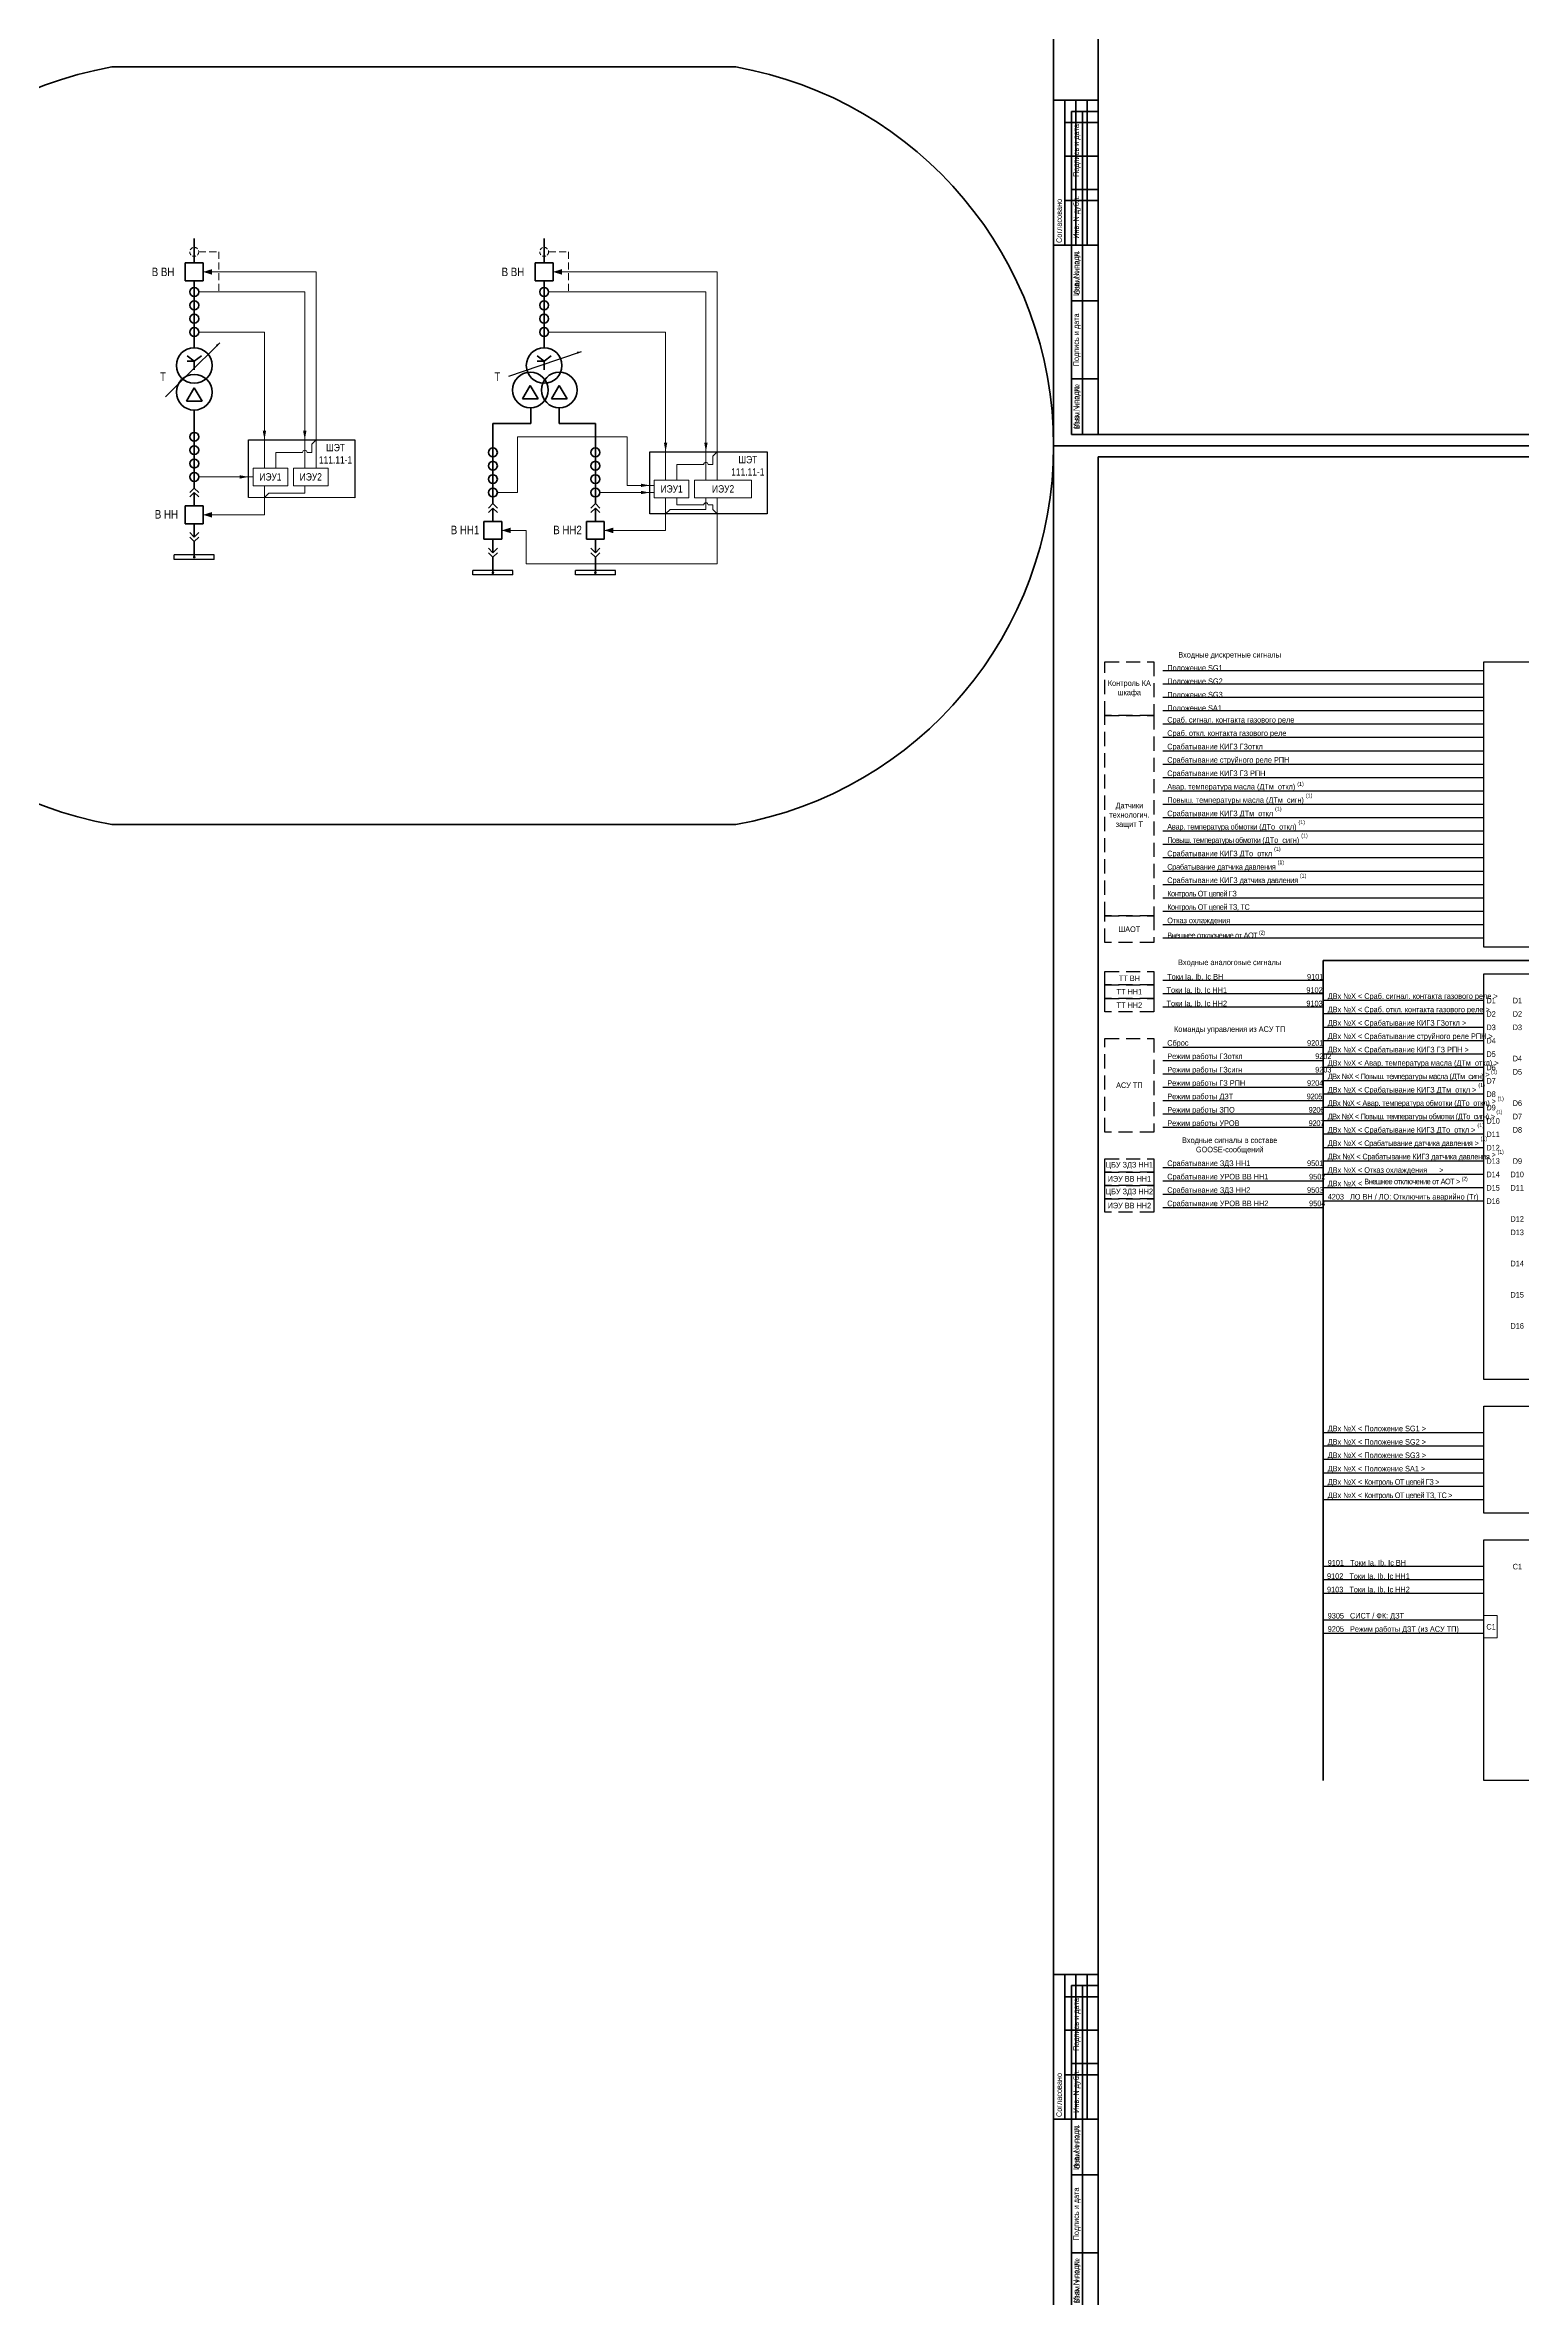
# Model space of a CAD drawing. Header units: millimetres. Extents: x 2179 to 12176, y -20554 to -12004.
# Drawn here: x 10237 to 10901, y -16934 to -15922 of the extents above; entities that cross this region are included whole.
import ezdxf
from ezdxf.enums import TextEntityAlignment as Align

# ---------------------------------------------------------------- set-up
doc = ezdxf.new("R2010")
doc.units = ezdxf.units.MM
doc.linetypes.add('штриховая2', pattern=[9.525, 6.35, -3.175])
for name, color, linetype, lineweight in [('GOOSE', 224, 'Continuous', 30), ('MMS', 190, 'Continuous', 30), ('Внутренняя шина', 4, 'Continuous', 70), ('Вход-Аналоги', 5, 'Continuous', 30), ('Дискретные входы', 134, 'Continuous', 30), ('Линии связи', 75, 'Continuous', 30), ('Основная', 7, 'Continuous', 30), ('Основная сплошная', 7, 'Continuous', 30), ('Сигналы внутр.', 13, 'Continuous', 30), ('Толстая', 7, 'Continuous', 53), ('Тонкая', 7, 'Continuous', 13), ('Штриховая', 7, 'штриховая2', 20)]:
    doc.layers.add(name, color=color, linetype=linetype, lineweight=lineweight)
doc.layers.add('Рамка внешняя', color=8, linetype='Continuous', lineweight=40, plot=False)
doc.styles.add('2.5_Gost_RD', font='ARIALN.TTF', dxfattribs={"height": 2.5})
doc.styles.add('Narrow', font='ARIALN.TTF')
doc.styles.add('Вывод', font='tahoma.ttf', dxfattribs={"height": 2.5})
doc.styles.add('Компонент', font='ARIALN.TTF', dxfattribs={"height": 3.5})
doc.styles.add('Табл дан', font='ARIALN.TTF')

# ---------------------------------------------------------------- blocks, each defined once
blk = doc.blocks.new('*T16')
at = {"color": 0, "linetype": 'ByBlock', "lineweight": 50, "transparency": 16777216}
for p, q in [((0, 0), (0, 85)), ((0, 85), (12, 85)), ((5, 0), (5, 85)), ((12, 0), (12, 85)), ((0, 60), (12, 60)), ((0, 25), (12, 25)), ((0, 0), (12, 0))]:
    blk.add_line(p, q, dxfattribs=at)
at = {"color": 0, "transparency": 16777216, "char_height": 2.5, "attachment_point": 5, "rotation": 90, "style": '2.5_Gost_RD'}
for s, insert, width in [('Инв. № подл.', (2.5, 72.5), 23), ('Подпись и дата', (2.5, 42.5), 33), ('Взам. инв. №', (2.5, 12.5), 23)]:
    blk.add_mtext(s, dxfattribs=dict(at, insert=insert, width=width))
blk = doc.blocks.new('*T17')
at = {"color": 0, "linetype": 'ByBlock', "lineweight": 50, "transparency": 16777216}
for p, q in [((0, 0), (0, 65)), ((0, 65), (20, 65)), ((5, 0), (5, 65)), ((20, 0), (20, 65)), ((5, 55), (20, 55)), ((5, 40), (20, 40)), ((5, 20), (20, 20)), ((0, 0), (20, 0))]:
    blk.add_line(p, q, dxfattribs=at)
at = {"color": 0, "linetype": 'ByBlock', "lineweight": -2, "transparency": 16777216}
for p, q in [((10, 0), (10, 65)), ((15, 0), (15, 65))]:
    blk.add_line(p, q, dxfattribs=at)
at = {"color": 0, "transparency": 16777216, "insert": (2.5, 1), "char_height": 2.5, "width": 63, "attachment_point": 4, "rotation": 90, "style": '2.5_Gost_RD'}
blk.add_mtext('Согласовано', dxfattribs=at)
blk = doc.blocks.new('*T18')
at = {"color": 0, "linetype": 'ByBlock', "lineweight": 50, "transparency": 16777216}
for p, q in [((0, 0), (0, 145)), ((0, 145), (12, 145)), ((5, 0), (5, 145)), ((12, 0), (12, 145)), ((0, 110), (12, 110)), ((0, 85), (12, 85)), ((0, 60), (12, 60)), ((0, 25), (12, 25)), ((0, 0), (12, 0))]:
    blk.add_line(p, q, dxfattribs=at)
at = {"color": 0, "transparency": 16777216, "char_height": 2.5, "attachment_point": 5, "rotation": 90, "style": '2.5_Gost_RD'}
for s, insert, width in [('{\\C256;Подпись и дата}', (2.5, 127.5), 33), ('{\\C256;Инв. N дубл.}', (2.5, 97.5), 23), ('{\\C256;Взам. инв. N}', (2.5, 72.5), 23), ('Подпись и дата', (2.5, 42.5), 33), ('Инв. N подл.', (2.5, 12.5), 23)]:
    blk.add_mtext(s, dxfattribs=dict(at, insert=insert, width=width))
blk = doc.blocks.new('*U15')
blk.add_lwpolyline([(0, 0), (1189, 0), (1189, 841), (0, 841)], close=True)
at = {"lineweight": 50}
blk.add_lwpolyline([(20, 836), (1184, 836), (1184, 5), (20, 5)], close=True, dxfattribs=at)
for name, p in [('*T17', (0, 90)), ('*T18', (8, 5)), ('*T16', (8, 5))]:
    blk.add_blockref(name, p)
at = {"style": '2.5_Gost_RD', "flags": 8}
blk.add_attdef('ФОРМАТ', text='', height=2.5, dxfattribs=at).set_placement((1134, 4), align=Align.TOP_LEFT)
blk = doc.blocks.new('*U165')
at = {"layer": 'Основная', "ltscale": 0.25}
for p, q in [((2, 2), (0, 0)), ((0, 0), (2, -2))]:
    blk.add_line(p, q, dxfattribs=at)
blk = doc.blocks.new('*U68')
at = {"color": 0}
for p, q in [((0, 6), (0, 2)), ((0, 0), (0, -6))]:
    blk.add_line(p, q, dxfattribs=at)
at = {"color": 0, "ltscale": 0.25, "xscale": -1, "rotation": 90}
for p in [(0, 2), (0, 0)]:
    blk.add_blockref('*U165', p, dxfattribs=at)
at = {"layer": 'Основная'}
for tag, height, style, p in [('ОУ2', 3.5, 'Компонент', (-5, 6)), ('В2', 2.5, 'Вывод', (3, 6)), ('ОУ1', 3.5, 'Компонент', (-5, -6)), ('В1', 2.5, 'Вывод', (3, -6))]:
    blk.add_attdef(tag, text='', height=height, dxfattribs=dict(at, style=style)).set_placement(p, align=Align.MIDDLE_CENTER)
blk = doc.blocks.new('*U66')
at = {"color": 0}
for p, q in [((0, 0), (-8, 0)), ((-8, -8), (-8, 0)), ((0, -8), (0, 0)), ((0, -8), (-8, -8))]:
    blk.add_line(p, q, dxfattribs=at)
at = {"layer": 'Основная', "style": 'Компонент'}
blk.add_attdef('ОУ', text='', height=3.5, dxfattribs=at).set_placement((-15, -3), align=Align.MIDDLE_CENTER)
blk = doc.blocks.new('*U67')
at = {"color": 0}
for p, q in [((0, 0), (0, 6)), ((0, -6), (0, -2))]:
    blk.add_line(p, q, dxfattribs=at)
at = {"color": 0, "ltscale": 0.25, "rotation": 89.99999999999999}
for p in [(0, 0), (0, -2)]:
    blk.add_blockref('*U165', p, dxfattribs=at)
at = {"layer": 'Основная'}
for tag, height, style, p in [('ОУ1', 3.5, 'Компонент', (-5, 6)), ('В1', 2.5, 'Вывод', (3, 6)), ('ОУ2', 3.5, 'Компонент', (-5, -6)), ('В2', 2.5, 'Вывод', (3, -6))]:
    blk.add_attdef(tag, text='', height=height, dxfattribs=dict(at, style=style)).set_placement(p, align=Align.MIDDLE_CENTER)
blk = doc.blocks.new('*U69')
at = {"ltscale": 0.25}
blk.add_circle((0, 0), 2, dxfattribs=at)
at = {"layer": 'Основная', "color": 0, "lineweight": -2}
blk.add_line((0, -3), (0, 3), dxfattribs=at)
at = {"layer": 'Основная', "style": 'Компонент'}
blk.add_attdef('ОУ', text='', height=3.5, dxfattribs=at).set_placement((-6, 0), align=Align.MIDDLE_CENTER)
blk = doc.blocks.new('*U135')
at = {"ltscale": 0.25}
blk.add_circle((0, 0), 2, dxfattribs=at)
at = {"layer": 'Основная', "color": 0, "lineweight": -2}
blk.add_line((0, -3), (0, 3), dxfattribs=at)
at = {"layer": 'Основная', "style": 'Компонент'}
blk.add_attdef('ОУ', text='', height=3.5, dxfattribs=at).set_placement((-6, 0), align=Align.MIDDLE_CENTER)
blk = doc.blocks.new('*U80')
at = {"ltscale": 0.25}
for p, q in [((-3.5, -4), (0, 2)), ((0, 2), (3.5, -4)), ((-3.5, -4), (3.5, -4))]:
    blk.add_line(p, q, dxfattribs=at)
blk.add_circle((0, 0), 8, dxfattribs=at)
at = {"layer": 'Основная', "style": 'Компонент'}
blk.add_attdef('ОУ', text='', height=3.5, dxfattribs=at).set_placement((17, 0), align=Align.MIDDLE_CENTER)
blk = doc.blocks.new('*U78')
at = {"ltscale": 0.25}
for p, q in [((0, 0), (-20, 0)), ((14.4, 0), (0, 0))]:
    blk.add_line(p, q, dxfattribs=at)
blk.add_lwpolyline([(-18, 0, 1, 0, 0), (-20, 0, 0, 0, 0)], format="xyseb", dxfattribs=at)
at = {"layer": 'Основная', "style": 'Вывод'}
blk.add_attdef('ОС', text='', height=2.5, dxfattribs=at).set_placement((3, 2), align=Align.MIDDLE_CENTER)
blk = doc.blocks.new('*U79')
at = {"ltscale": 0.25}
for q in [(-3.2, 4.4), (3.2, 4.4), (0, -2), (3.2, 2)]:
    blk.add_line((0, 2), q, dxfattribs=at)
blk.add_circle((0, 0), 8, dxfattribs=at)
at = {"layer": 'Основная', "style": 'Компонент'}
blk.add_attdef('ОУ', text='', height=3.5, dxfattribs=at).set_placement((-17, 0), align=Align.MIDDLE_CENTER)
blk = doc.blocks.new('*U164')
at = {"color": 0, "lineweight": -2}
for p, q in [((0, 0), (18, 0)), ((0, -2), (0, 0)), ((18, -2), (18, 0)), ((0, -2), (18, -2))]:
    blk.add_line(p, q, dxfattribs=at)
at = {"layer": 'Основная', "style": 'Компонент'}
blk.add_attdef('ОШ', text='', height=3.5, dxfattribs=at).set_placement((6, 4), align=Align.MIDDLE_CENTER)

msp = doc.modelspace()

# ---------------------------------------------------------------- linework, layer by layer
at = {"layer": 'Внутренняя шина'}
for points in [[(10811, -16701), (10811, -16333)], [(10811, -16333), (11071, -16333)]]:
    msp.add_lwpolyline(points, dxfattribs=at)
at = {"layer": 'Линии связи', "ltscale": 0.5}
for points in [[(10883, -16203), (10739, -16203)], [(10883, -16209), (10739, -16209)], [(10883, -16215), (10739, -16215)], [(10883, -16221), (10739, -16221)], [(10883, -16227), (10739, -16227)], [(10883, -16233), (10739, -16233)], [(10883, -16239), (10739, -16239)], [(10883, -16245), (10739, -16245)], [(10883, -16251), (10739, -16251)], [(10883, -16257), (10739, -16257)], [(10883, -16263), (10739, -16263)], [(10883, -16269), (10739, -16269)], [(10883, -16275), (10739, -16275)], [(10883, -16281), (10739, -16281)], [(10883, -16287), (10739, -16287)], [(10883, -16293), (10739, -16293)], [(10883, -16299), (10739, -16299)], [(10883, -16305), (10739, -16305)], [(10883, -16311), (10739, -16311)], [(10883, -16317), (10739, -16317)], [(10883, -16323), (10739, -16323)], [(10811, -16342), (10739, -16342)], [(10883, -16351), (10811, -16351)], [(10883, -16357), (10811, -16357)], [(10883, -16363), (10811, -16363)], [(10883, -16369), (10811, -16369)], [(10883, -16375), (10811, -16375)], [(10883, -16381), (10811, -16381)], [(10883, -16387), (10811, -16387)], [(10883, -16393), (10811, -16393)], [(10883, -16399), (10811, -16399)], [(10883, -16405), (10811, -16405)], [(10883, -16411), (10811, -16411)], [(10883, -16417), (10811, -16417)], [(10883, -16423), (10811, -16423)], [(10811, -16426), (10739, -16426)], [(10811, -16432), (10739, -16432)], [(10883, -16429), (10811, -16429)], [(10883, -16435), (10811, -16435)], [(10811, -16438), (10739, -16438)], [(10811, -16444), (10739, -16444)], [(10883, -16441), (10811, -16441)], [(10883, -16545), (10811, -16545)], [(10883, -16551), (10811, -16551)], [(10883, -16557), (10811, -16557)], [(10883, -16563), (10811, -16563)], [(10883, -16569), (10811, -16569)], [(10883, -16575), (10811, -16575)], [(10883, -16605), (10811, -16605)]]:
    msp.add_lwpolyline(points, dxfattribs=at)
at = {"layer": 'Линии связи'}
for points in [[(10811, -16348), (10739, -16348)], [(10811, -16354), (10739, -16354)], [(10811, -16372), (10739, -16372)], [(10811, -16378), (10739, -16378)], [(10811, -16384), (10739, -16384)], [(10811, -16390), (10739, -16390)], [(10811, -16396), (10739, -16396)], [(10811, -16402), (10739, -16402)], [(10811, -16408), (10739, -16408)], [(10883, -16611), (10811, -16611)], [(10883, -16617), (10811, -16617)], [(10883, -16629), (10811, -16629)], [(10883, -16635), (10811, -16635)]]:
    msp.add_lwpolyline(points, dxfattribs=at)
at = {"layer": 'Основная'}
for points in [[(10328.8, -16099.3), (10376.5, -16099.3), (10376.5, -16125.4), (10328.8, -16125.3)], [(10508.8, -16104.7), (10561.5, -16104.7), (10561.5, -16132.6), (10508.8, -16132.6)], [(10883, -16199), (10999, -16199), (10999, -16327), (10883, -16327)], [(10883, -16339), (10999, -16339), (10999, -16521), (10883, -16521)], [(10883, -16533), (10999, -16533), (10999, -16581), (10883, -16581)], [(10883, -16593), (10999, -16593), (10999, -16701), (10883, -16701)]]:
    msp.add_lwpolyline(points, close=True, dxfattribs=at)
at = {"layer": 'Основная', "ltscale": 0.25, "const_width": 0.6}
for points in [[(10304.1, -16152, 1), (10304.7, -16152, 1)], [(10304.1, -16152, -1), (10304.7, -16152, -1)], [(10438.1, -16159, 1), (10438.7, -16159, 1)], [(10438.1, -16159, -1), (10438.7, -16159, -1)], [(10484.7, -16159, -1), (10484.1, -16159, -1)], [(10484.7, -16159, 1), (10484.1, -16159, 1)]]:
    msp.add_lwpolyline(points, format="xyb", close=True, dxfattribs=at)
at = {"layer": 'Основная сплошная', "linetype": 'штриховая2'}
for points in [[(10735, -16223), (10713, -16223), (10713, -16199), (10735, -16199)], [(10735, -16313), (10713, -16313), (10713, -16223), (10735, -16223)], [(10735, -16325), (10713, -16325), (10713, -16313), (10735, -16313)], [(10735, -16344), (10713, -16344), (10713, -16338), (10735, -16338)], [(10735, -16350), (10713, -16350), (10713, -16344), (10735, -16344)], [(10735, -16356), (10713, -16356), (10713, -16350), (10735, -16350)], [(10735, -16410), (10713, -16410), (10713, -16368), (10735, -16368)], [(10735, -16428), (10713, -16428), (10713, -16422), (10735, -16422)], [(10735, -16434), (10713, -16434), (10713, -16428), (10735, -16428)], [(10735, -16440), (10713, -16440), (10713, -16434), (10735, -16434)], [(10735, -16446), (10713, -16446), (10713, -16440), (10735, -16440)]]:
    msp.add_lwpolyline(points, close=True, dxfattribs=at)
at = {"layer": 'Рамка внешняя'}
for p, q in [((10267.4, -15932), (10547.4, -15932)), ((10267.4, -16272), (10547.4, -16272))]:
    msp.add_line(p, q, dxfattribs=at)
for centre, start, end in [((10297.4, -16102), 100.008, 259.992), ((10517.4, -16102), 280.008, 79.992)]:
    msp.add_arc(centre, 172.6, start, end, dxfattribs=at)
at = {"layer": 'Толстая'}
for p, q in [((10304.4, -16020), (10304.4, -16009)), ((10461.4, -16020), (10461.4, -16009)), ((10455.4, -16085), (10455.4, -16092)), ((10468.2, -16085), (10468.2, -16092)), ((10455.4, -16092), (10438.4, -16092)), ((10468.2, -16092), (10484.4, -16092))]:
    msp.add_line(p, q, dxfattribs=at)
for points in [[(10304.4, -16058), (10304.4, -16028)], [(10461.4, -16058), (10461.4, -16028)], [(10304.4, -16119), (10304.4, -16086)], [(10438.4, -16126), (10438.4, -16092)], [(10484.4, -16126), (10484.4, -16092)], [(10304.4, -16149), (10304.4, -16152)], [(10438.4, -16156), (10438.4, -16159)], [(10484.4, -16156), (10484.4, -16159)]]:
    msp.add_lwpolyline(points, dxfattribs=at)
at = {"layer": 'Тонкая'}
for p, q in [((10308.4, -16024), (10359.1, -16024)), ((10359.1, -16024), (10359.1, -16112)), ((10465.4, -16024), (10539.1, -16024)), ((10539.1, -16024), (10539.1, -16117.4)), ((10306.4, -16033), (10354, -16033)), ((10354, -16033), (10354, -16112)), ((10463.4, -16033), (10534, -16033)), ((10534, -16033), (10534, -16117.4)), ((10306.4, -16051), (10335.9, -16051)), ((10335.9, -16051), (10335.9, -16112)), ((10463.4, -16051), (10515.9, -16051)), ((10515.9, -16051), (10515.9, -16117.4)), ((10357.1, -16101.3), (10359.1, -16099.3)), ((10357.1, -16101.3), (10357.1, -16105)), ((10449.4, -16123), (10449.4, -16098)), ((10498.6, -16098), (10498.6, -16119.8)), ((10341, -16105), (10341, -16112)), ((10341, -16105), (10353, -16105)), ((10355, -16105), (10357.1, -16105)), ((10521, -16110.4), (10521, -16117.4)), ((10521, -16110.4), (10533, -16110.4)), ((10535, -16110.4), (10537.1, -16110.4)), ((10537.1, -16106.7), (10539.1, -16104.7)), ((10537.1, -16106.7), (10537.1, -16110.4)), ((10335.9, -16120), (10335.9, -16133)), ((10354, -16120), (10354, -16123.3)), ((10335.9, -16125.3), (10337.9, -16123.3)), ((10337.9, -16123.3), (10354, -16123.3)), ((10440.4, -16123), (10449.4, -16123)), ((10486.4, -16123), (10495.4, -16123)), ((10515.9, -16125.4), (10515.9, -16138.4)), ((10515.9, -16132.6), (10517.9, -16130.6)), ((10517.9, -16130.6), (10534, -16130.6)), ((10521, -16125.4), (10521, -16128.6)), ((10521, -16128.6), (10533, -16128.6)), ((10534, -16125.4), (10534, -16130.6)), ((10535, -16128.6), (10537.1, -16128.6)), ((10537.1, -16128.6), (10537.1, -16130.6)), ((10539.1, -16132.6), (10537.1, -16130.6)), ((10539.1, -16125.4), (10539.1, -16155)), ((10442.4, -16140), (10453.4, -16140)), ((10453.4, -16140), (10453.4, -16155)), ((10453.4, -16155), (10539.1, -16155))]:
    msp.add_line(p, q, dxfattribs=at)
for points in [[(10308.4, -16024, 0, 2.5, 0), (10312.4, -16024, 0, 0, 0)], [(10465.4, -16024, 0, 2.5, 0), (10469.4, -16024, 0, 0, 0)], [(10308.4, -16133, 0, 2.5, 0), (10312.4, -16133, 0, 0, 0)], [(10442.4, -16140, 0, 2.5, 0), (10446.4, -16140, 0, 0, 0)], [(10488.4, -16140, 0, 2.5, 0), (10492.4, -16140, 0, 0, 0)]]:
    msp.add_lwpolyline(points, format="xyseb", dxfattribs=at)
at = {"layer": 'Тонкая', "ltscale": 0.3}
for points in [[(10335.9, -16099.3, 0, 1.5, 0), (10335.9, -16095.3, 0, 0, 0)], [(10354, -16099.3, 0, 1.5, 0), (10354, -16095.3, 0, 0, 0)], [(10515.9, -16104.7, 0, 1.5, 0), (10515.9, -16100.7, 0, 0, 0)], [(10534, -16104.7, 0, 1.5, 0), (10534, -16100.7, 0, 0, 0)], [(10328.8, -16116, 0, 1.5, 0), (10324.8, -16116, 0, 0, 0)], [(10508.8, -16119.8, 0, 1.5, 0), (10504.8, -16119.8, 0, 0, 0)], [(10508.8, -16123, 0, 1.5, 0), (10504.8, -16123, 0, 0, 0)]]:
    msp.add_lwpolyline(points, format="xyseb", dxfattribs=at)
at = {"layer": 'Тонкая'}
for points in [[(10449.4, -16098), (10498.6, -16098)], [(10306.4, -16116), (10330.8, -16116)], [(10498.6, -16119.8), (10510.8, -16119.8)], [(10335.9, -16122), (10335.9, -16133), (10308.4, -16133)], [(10486.4, -16123), (10510.8, -16123)], [(10515.9, -16127.4), (10515.9, -16140), (10488.4, -16140)]]:
    msp.add_lwpolyline(points, dxfattribs=at)
for points in [[(10330.8, -16112), (10346.4, -16112), (10346.4, -16120), (10330.8, -16120)], [(10348.9, -16112), (10364.5, -16112), (10364.5, -16120), (10348.9, -16120)], [(10510.8, -16117.4), (10526.4, -16117.4), (10526.4, -16125.4), (10510.8, -16125.4)], [(10528.9, -16117.4), (10554.5, -16117.4), (10554.5, -16125.4), (10528.9, -16125.4)], [(10883, -16627), (10889, -16627), (10889, -16637), (10883, -16637)]]:
    msp.add_lwpolyline(points, close=True, dxfattribs=at)
for centre in [(10354, -16105), (10534, -16110.4), (10534, -16128.6)]:
    msp.add_arc(centre, 1, 0, 180, dxfattribs=at)
at = {"layer": 'Штриховая', "linetype": 'штриховая2', "ltscale": 0.5}
for p, q in [((10306.4, -16015), (10315.4, -16015)), ((10315.4, -16015), (10315.4, -16033)), ((10463.4, -16015), (10472.4, -16015)), ((10472.4, -16015), (10472.4, -16033))]:
    msp.add_line(p, q, dxfattribs=at)

# ---------------------------------------------------------------- block references
at = {"layer": 'Основная', "ltscale": 0.25}
for p, rotation in [((10301.7, -16069.9), 224.9999999999999), ((10459.2, -16066.1), 198.7392877131279)]:
    msp.add_blockref('*U78', p, dxfattribs=dict(at, rotation=rotation))
at = {"layer": 'Основная', "ltscale": 0.25, "xscale": -1}
for p in [(10313.4, -16151), (10447.4, -16158), (10493.4, -16158)]:
    msp.add_blockref('*U164', p, dxfattribs=at)
at = {"layer": 'Рамка внешняя'}
for p in [(10690, -16102), (10690, -16943)]:
    msp.add_blockref('*U15', p, dxfattribs=at).add_auto_attribs({'ФОРМАТ': 'Формат А0'})
at = {"layer": 'Толстая', "ltscale": 0.25, "rotation": 180}
for name, p in [('*U66', (10300.4, -16028)), ('*U66', (10457.4, -16028)), ('*U69', (10304.4, -16033)), ('*U69', (10461.4, -16033)), ('*U69', (10461.4, -16039)), ('*U69', (10304.4, -16051)), ('*U69', (10461.4, -16045)), ('*U69', (10461.4, -16051)), ('*U135', (10484.4, -16105)), ('*U135', (10484.4, -16111)), ('*U69', (10484.4, -16117)), ('*U69', (10484.4, -16123)), ('*U67', (10484.4, -16130)), ('*U66', (10480.4, -16144)), ('*U68', (10484.4, -16150))]:
    msp.add_blockref(name, p, dxfattribs=at)
at = {"layer": 'Толстая', "ltscale": 0.25, "xscale": -1, "rotation": 180}
for name, p in [('*U135', (10304.4, -16039)), ('*U69', (10304.4, -16045)), ('*U135', (10304.4, -16098)), ('*U135', (10304.4, -16104)), ('*U69', (10304.4, -16110)), ('*U135', (10438.4, -16105)), ('*U135', (10438.4, -16111)), ('*U69', (10304.4, -16116)), ('*U67', (10304.4, -16123)), ('*U69', (10438.4, -16117)), ('*U69', (10438.4, -16123)), ('*U66', (10308.4, -16137)), ('*U67', (10438.4, -16130)), ('*U68', (10304.4, -16143)), ('*U66', (10442.4, -16144)), ('*U68', (10438.4, -16150))]:
    msp.add_blockref(name, p, dxfattribs=at)
at = {"layer": 'Толстая', "ltscale": 0.35, "xscale": -1}
for name, p in [('*U79', (10304.4, -16066)), ('*U79', (10461.4, -16066)), ('*U80', (10468.2, -16077))]:
    msp.add_blockref(name, p, dxfattribs=at)
at = {"layer": 'Толстая', "ltscale": 0.35}
for p in [(10304.4, -16078), (10455.2, -16077)]:
    msp.add_blockref('*U80', p, dxfattribs=at)
at = {"layer": 'Штриховая', "ltscale": 0.25, "rotation": 180}
for p in [(10304.4, -16015), (10461.4, -16015)]:
    msp.add_blockref('*U69', p, dxfattribs=at)

# ---------------------------------------------------------------- texts
at = {"layer": 'GOOSE', "char_height": 2.5, "width": 70, "attachment_point": 7, "style": 'Narrow'}
for s, insert in [('Срабатывание ЗДЗ НН1^I^I^I   9501', (10741, -16426)), ('Срабатывание УРОВ ВВ НН1^I^I^I   9502', (10741, -16432)), ('Срабатывание ЗДЗ НН2^I^I^I   9503', (10741, -16438)), ('Срабатывание УРОВ ВВ НН2^I^I^I   9504', (10741, -16444))]:
    msp.add_mtext(s, dxfattribs=dict(at, insert=insert))
at = {"layer": 'MMS', "char_height": 2.5, "attachment_point": 7, "style": 'Narrow'}
for s, insert, width in [('Сброс^I^I^I   ^I   ^I^I   9201^I', (10741, -16372), 70), ('Режим работы ГЗоткл^I^I^I   ^I   9202^I', (10741, -16378), 70), ('Режим работы ГЗсигн^I^I^I   ^I   9203^I', (10741, -16384), 70), ('Режим работы ГЗ РПН^I^I   ^I   9204^I', (10741, -16390), 70), ('Режим работы ДЗТ{\\T0.95;^I^I^I^I   9205^I}', (10741, -16396), 70), ('Режим работы ЗПО{\\T0.95;^I^I^I^I   9206^I}', (10741, -16402), 70), ('Режим работы УРОВ{\\T0.95;^I^I^I^I   9207^I}', (10741, -16408), 70), ('9305^IСИСТ / ФК: ДЗТ', (10813, -16629), 58), ('9205^IРежим работы ДЗТ (из АСУ ТП)', (10813, -16635), 58)]:
    msp.add_mtext(s, dxfattribs=dict(at, insert=insert, width=width))
at = {"layer": 'Вход-Аналоги', "char_height": 2.5, "attachment_point": 7, "style": 'Narrow'}
for s, insert, width in [('Токи Ia, Ib, Ic ВН^I^I^I^I   9101^I', (10741, -16342), 70), ('Токи Ia, Ib, Ic НН1^I^I^I^I   9102^I', (10740.7, -16348), 70.265), ('Токи Ia, Ib, Ic НН2^I^I   ^I^I   9103^I', (10740.7, -16354), 70.265), ('9101^IТоки Ia, Ib, Ic ВН^I^I^I   ^I', (10813, -16605), 70), ('9102^IТоки Ia, Ib, Ic НН1^I^I   ^I', (10812.7, -16611), 70.265), ('9103^IТоки Ia, Ib, Ic НН2   ^I^I  ^I', (10812.7, -16617), 70.265)]:
    msp.add_mtext(s, dxfattribs=dict(at, insert=insert, width=width))
at = {"layer": 'Дискретные входы', "ltscale": 0.5, "char_height": 2.5, "width": 70, "attachment_point": 7, "style": 'Narrow'}
for s, insert in [('Положение SG1', (10741, -16203)), ('Положение SG2', (10741, -16209)), ('Положение SG3', (10741, -16215)), ('\\A1;Положение SA1', (10741, -16221)), ('\\A1;Сраб. сигнал. контакта газового реле^I', (10741, -16227)), ('Сраб. откл. контакта газового реле', (10741, -16233)), ('Срабатывание КИГЗ ГЗоткл', (10741, -16239)), ('Срабатывание струйного реле РПН', (10741, -16245)), ('\\A1;Авар. температура масла (ДТм_откл) {\\H0.7x;\\S(1)^ ;}', (10741, -16257)), ('Срабатывание КИГЗ ГЗ РПН', (10741, -16251)), ('Повыш. температуры масла (ДТм_сигн){\\A1; \\H0.7x;\\S(1)^ ;}', (10741, -16263)), ('{\\T0.95;Авар. температура обмотки} (ДТо_откл){\\A1; \\H0.7x;\\S(1)^ ;}', (10741, -16275)), ('Срабатывание КИГЗ ДТм_откл{\\A1; \\H0.7x;\\S(1)^ ;}', (10741, -16269)), ('Срабатывание КИГЗ ДТо_откл{\\A1; \\H0.7x;\\S(1)^ ;}', (10741, -16287)), ('{\\T0.9;Повыш. температуры обмотки }(ДТо_сигн){\\A1; \\H0.7x;\\S(1)^ ;}', (10741, -16281)), ('{\\T0.95;Срабатывание датчика давления\\A1;\\T1; \\H0.7x;\\S(1)^ ;}', (10741, -16293)), ('Срабатывание КИГЗ{\\T0.95; датчика давления\\A1; \\H0.7x;\\T1;\\S(1)^ ;}', (10741, -16299)), ('{\\T0.9;Контроль ОТ цепей ГЗ}', (10741, -16305)), ('Отказ охлаждения', (10741, -16317)), ('{\\T0.9;Контроль ОТ цепей ТЗ, ТС}', (10741, -16311)), ('\\A1;{\\T0.9;Внешнее отключение от АОТ \\H0.7x;\\S(2)^ ;}', (10741, -16323))]:
    msp.add_mtext(s, dxfattribs=dict(at, insert=insert))
at = {"layer": 'Основная', "style": 'Табл дан'}
for s, p in [('D1', (10884.2, -16351)), ('D1', (10896, -16351)), ('D2', (10884.2, -16357)), ('D3', (10884.2, -16363)), ('D2', (10896, -16357)), ('D3', (10896, -16363)), ('D4', (10884.2, -16369)), ('D5', (10884.2, -16375)), ('D6', (10884.2, -16381)), ('D4', (10896, -16377)), ('D5', (10896, -16383)), ('D7', (10884.2, -16387)), ('D8', (10884.2, -16393)), ('D9', (10884.2, -16399)), ('D10', (10884.2, -16405)), ('D6', (10896, -16397)), ('D7', (10896, -16403)), ('D11', (10884.2, -16411)), ('D8', (10896, -16409)), ('D12', (10884.2, -16417)), ('D13', (10884.2, -16423)), ('D9', (10896, -16423)), ('D14', (10884.2, -16429)), ('D15', (10884.2, -16435)), ('D10', (10895, -16429)), ('D11', (10895, -16435)), ('D16', (10884.2, -16441)), ('D12', (10895, -16449)), ('D13', (10895, -16455)), ('D14', (10895, -16469)), ('D15', (10895, -16483)), ('D16', (10895, -16497)), ('C1', (10896, -16605)), ('C1', (10884.2, -16632))]:
    msp.add_text(s, height=2.5, dxfattribs=at).set_placement(p, align=Align.MIDDLE_LEFT)
at = {"layer": 'Основная', "style": 'Narrow'}
for s, insert, char_height, width, attachment_point in [('\\pi-11.4,l11.4,t11.4;В ВН', (10290.4, -16024), 3.8, 53.381, 5), ('\\pi-11.4,l11.4,t11.4;В ВН', (10447.4, -16024), 3.8, 53.381, 5), ('\\pi-11.4,l11.4,t11.4;Т', (10290.4, -16071), 3.8, 53.381, 5), ('\\pi-11.4,l11.4,t11.4;Т', (10440.4, -16071), 3.8, 53.381, 5), ('ШЭТ 111.11-1', (10367.8, -16105.6), 3.3, 17.423, 5), ('ШЭТ 111.11-1', (10552.8, -16111), 3.3, 17.423, 5), ('ИЭУ1', (10338.6, -16116), 3.3, 15.63, 5), ('ИЭУ2', (10356.7, -16116), 3.3, 15.63, 5), ('ИЭУ1', (10518.6, -16121.4), 3.3, 15.63, 5), ('ИЭУ2', (10541.7, -16121.4), 3.3, 25.63, 5), ('\\pi-11.4,l11.4,t11.4;В НН', (10291.9, -16132.8), 3.8, 53.381, 5), ('\\pi-11.4,l11.4,t11.4;В НН1', (10425.9, -16139.8), 3.8, 53.381, 5), ('\\pi-11.4,l11.4,t11.4;В НН2', (10471.9, -16139.8), 3.8, 53.381, 5), ('\\pt55;Входные дискретные сигналы', (10769, -16197.8), 2.5, 60, 8), ('\\pt55;Входные аналоговые сигналы', (10769, -16335.8), 2.5, 60, 8), ('\\pt55;Команды управления из АСУ ТП', (10769, -16365.8), 2.5, 60, 8), ('\\pt55;Входные сигналы в составе GOOSE-сообщений', (10769, -16419.8), 2.5, 60, 8)]:
    msp.add_mtext(s, dxfattribs=dict(at, insert=insert, char_height=char_height, width=width, attachment_point=attachment_point))
at = {"layer": 'Основная сплошная', "char_height": 2.5, "width": 22, "attachment_point": 5, "style": 'Narrow'}
for s, insert in [('\\pt55;Контроль КА шкафа', (10724, -16211)), ('\\pt55;Датчики технологич. защит Т', (10724, -16268)), ('\\pt55;ШАОТ', (10724, -16319)), ('\\pt55;ТТ ВН', (10724, -16341)), ('\\pt55;ТТ НН1', (10724, -16347)), ('\\pt55;ТТ НН2', (10724, -16353)), ('\\pt55;АСУ ТП', (10724, -16389)), ('\\pt55;ЦБУ ЗДЗ НН1', (10724, -16425)), ('\\pt55;ИЭУ ВВ НН1', (10724, -16431)), ('\\pt55;ЦБУ ЗДЗ НН2', (10724, -16437)), ('\\pt55;ИЭУ ВВ НН2', (10724, -16443))]:
    msp.add_mtext(s, dxfattribs=dict(at, insert=insert))
at = {"layer": 'Сигналы внутр.', "ltscale": 0.5, "char_height": 2.5, "width": 70, "attachment_point": 7, "style": 'Narrow'}
for s, insert in [('ДВх №X < {\\A1;Сраб. сигнал. контакта газового реле >   ^I   }', (10813, -16351)), ('ДВх №X < Сраб. откл. контакта газового реле >', (10813, -16357)), ('ДВх №X < Срабатывание КИГЗ ГЗоткл >^I   ^I   ', (10813, -16363)), ('ДВх №X < Срабатывание струйного реле РПН >^I', (10813, -16369)), ('ДВх №X < Срабатывание КИГЗ ГЗ РПН >^I', (10813, -16375)), ('ДВх №X < {\\A1;Авар. температура масла (ДТм_откл) >^I}', (10813, -16381)), ('{\\T0.9;ДВх №X < Повыш. температуры масла (ДТм_сигн)\\A1; > \\H0.7x;\\S(1)^ ;\\H1.42857x;  \\A0;\\H1x;^I}', (10813, -16387)), ('ДВх №X < Срабатывание КИГЗ ДТм_откл >{\\A1; \\H0.7x;\\S(1)^ ;\\H1.42857x;^I  }', (10813, -16393)), ('{\\T0.95;ДВх №X < Авар. температура обмотки (ДТо_откл)\\A1; > \\H0.7x;\\S(1)^ ;}', (10813, -16399)), ('{\\T0.9;ДВх №X < Повыш. температуры обмотки (ДТо_сигн) >\\A1; \\H0.7x;\\S(1)^ ;}', (10813, -16405)), ('ДВх №X < Срабатывание КИГЗ ДТо_откл >{\\A1; \\H0.7x;\\S(1)^ ;\\H1.42857x;   }', (10813, -16411)), ('ДВх №X < {\\T0.95;Срабатывание датчика давления >\\A1;\\T1; \\H0.7x;\\S(1)^ ;}', (10813, -16417)), ('{\\T0.95;ДВх №X < Срабатывание КИГЗ датчика давления\\A1; > \\H0.7x;\\S(1)^ ;}', (10813, -16423)), ('ДВх №X < Отказ охлаждения^I>^I^I^I   ', (10813, -16429)), ('ДВх №X < {\\A1;\\T0.9;Внешнее отключение от АОТ > \\H0.7x;\\S(2)^ ;\\H1.42857x;\\T1;   }', (10813, -16435)), ('4203^IЛО ВН / ЛО: Отключить аварийно (Tr)', (10813, -16441)), ('ДВх №X < Положение SG1 >^I^I^I', (10813, -16545)), ('ДВх №X < Положение SG2 >^I^I^I', (10813, -16551)), ('ДВх №X < Положение SG3 >^I^I^I', (10813, -16557)), ('ДВх №X < {\\A1;Положение SA1 >}', (10813, -16563)), ('ДВх №X < {\\T0.9;Контроль ОТ цепей ГЗ >}', (10813, -16569)), ('ДВх №X < {\\T0.9;Контроль ОТ цепей ТЗ, ТС >\\A1;\\T1;   }', (10813, -16575))]:
    msp.add_mtext(s, dxfattribs=dict(at, insert=insert))

doc.saveas('drawing.dxf')
